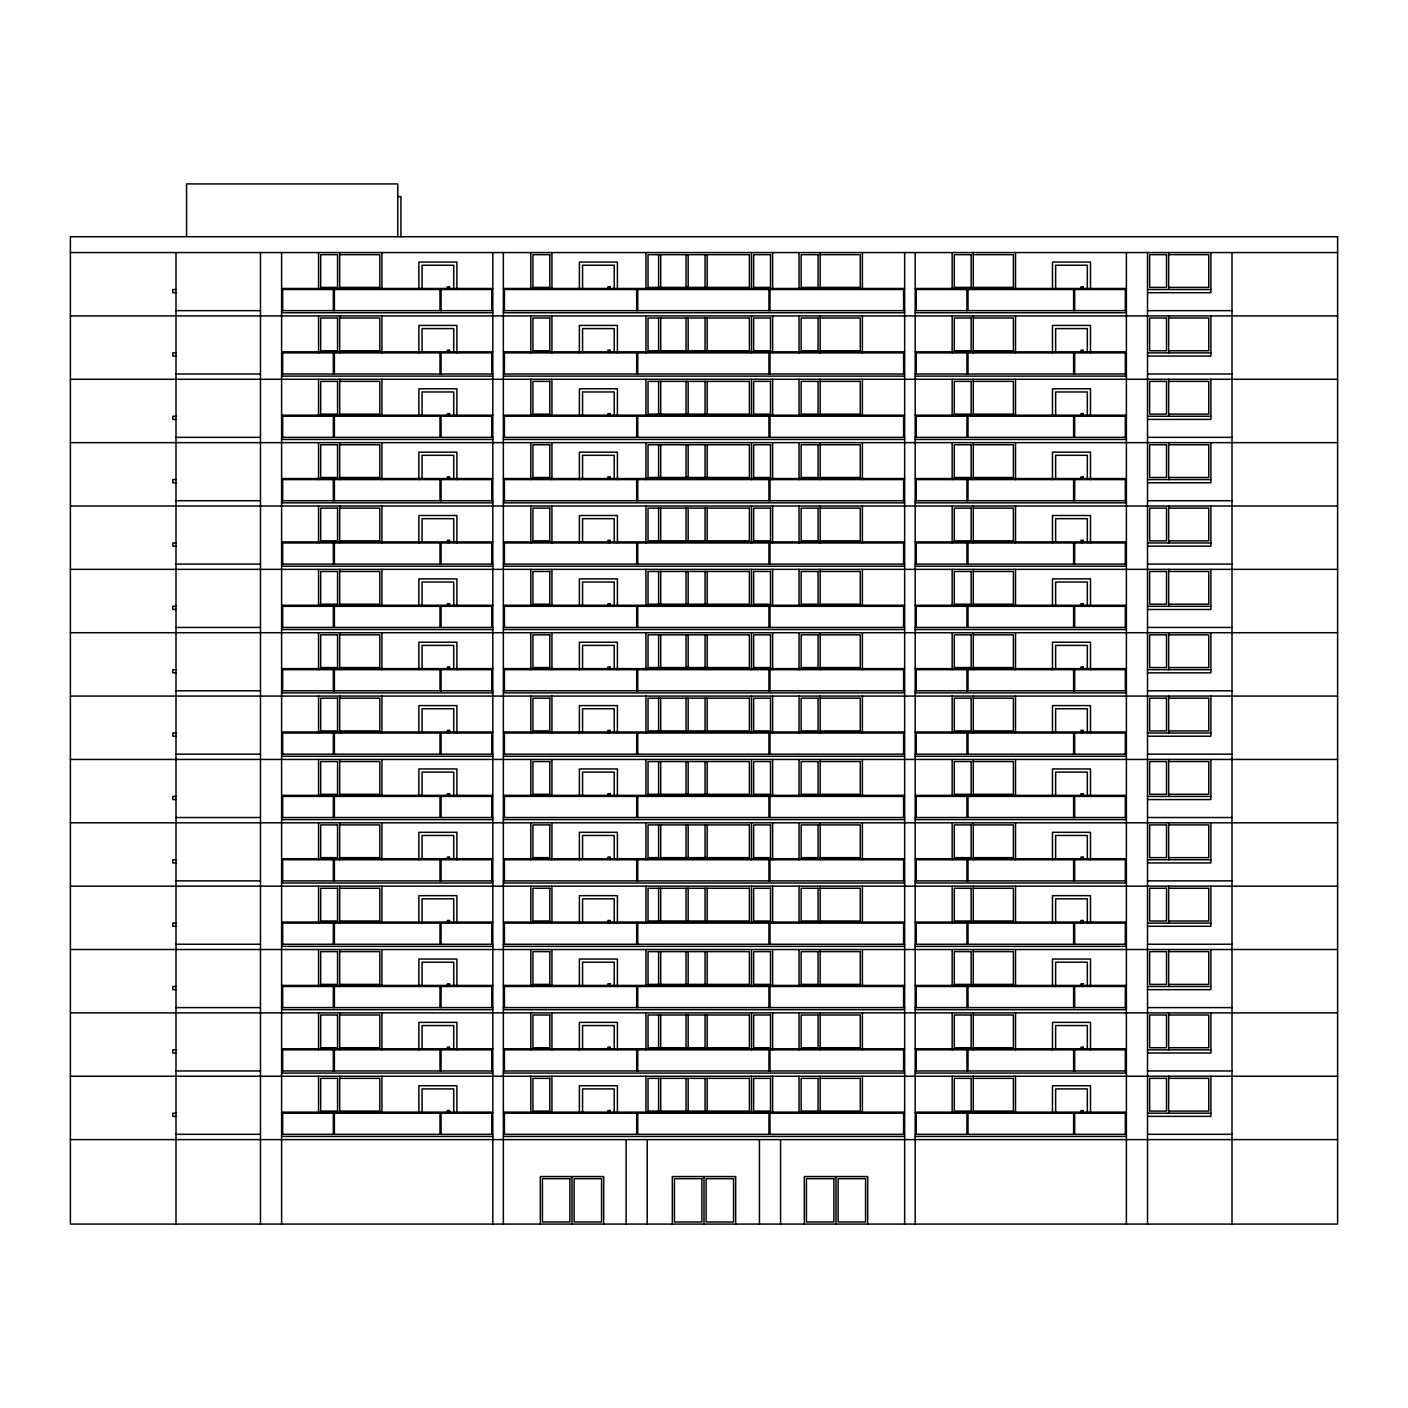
<?xml version="1.0" encoding="UTF-8"?>
<svg xmlns="http://www.w3.org/2000/svg" width="1408" height="1408" viewBox="0 0 1408 1408"><rect width="100%" height="100%" fill="white"/><g stroke="black" fill="none" stroke-linecap="round" stroke-linejoin="round"><path stroke-width="1.5" d="M397.76 196.592L400.928 196.592L400.928 236.72M70.4 252.56L1337.6 252.56M339.68 254.672L379.808 254.672L379.808 287.408L339.68 287.408M820.16 254.672L860.288 254.672L860.288 287.408L820.16 287.408M973.28 254.672L1013.408 254.672L1013.408 287.408L973.28 287.408M1168.64 254.672L1208.768 254.672L1208.768 287.408L1168.64 287.408M281.6 288.464L492.8 288.464M503.36 288.464L904.64 288.464M915.2 288.464L1126.4 288.464M176 289.52L172.832 289.52L172.832 292.688L176 292.688M1147.52 289.52L1210.88 289.52M1147.52 292.688L1210.88 292.688L1210.88 252.56M176 310.64L260.48 310.64M281.6 310.64L492.8 310.64M503.36 310.64L904.64 310.64M915.2 310.64L1126.4 310.64M1147.52 310.64L1232 310.64M281.6 312.752L492.8 312.752M503.36 312.752L904.64 312.752M915.2 312.752L1126.4 312.752M70.4 315.92L1337.6 315.92M339.68 318.032L379.808 318.032L379.808 350.768L339.68 350.768M820.16 318.032L860.288 318.032L860.288 350.768L820.16 350.768M973.28 318.032L1013.408 318.032L1013.408 350.768L973.28 350.768M1168.64 318.032L1208.768 318.032L1208.768 350.768L1168.64 350.768M281.6 351.824L492.8 351.824M503.36 351.824L904.64 351.824M915.2 351.824L1126.4 351.824M176 352.88L172.832 352.88L172.832 356.048L176 356.048M1147.52 352.88L1210.88 352.88M1147.52 356.048L1210.88 356.048L1210.88 315.92M176 374L260.48 374M281.6 374L492.8 374M503.36 374L904.64 374M915.2 374L1126.4 374M1147.52 374L1232 374M281.6 376.112L492.8 376.112M503.36 376.112L904.64 376.112M915.2 376.112L1126.4 376.112M70.4 379.28L1337.6 379.28M339.68 381.392L379.808 381.392L379.808 414.128L339.68 414.128M820.16 381.392L860.288 381.392L860.288 414.128L820.16 414.128M973.28 381.392L1013.408 381.392L1013.408 414.128L973.28 414.128M1168.64 381.392L1208.768 381.392L1208.768 414.128L1168.64 414.128M281.6 415.184L492.8 415.184M503.36 415.184L904.64 415.184M915.2 415.184L1126.4 415.184M176 416.24L172.832 416.24L172.832 419.408L176 419.408M1147.52 416.24L1210.88 416.24M1147.52 419.408L1210.88 419.408L1210.88 379.28M176 437.36L260.48 437.36M281.6 437.36L492.8 437.36M503.36 437.36L904.64 437.36M915.2 437.36L1126.4 437.36M1147.52 437.36L1232 437.36M281.6 439.472L492.8 439.472M503.36 439.472L904.64 439.472M915.2 439.472L1126.4 439.472M70.4 442.64L1337.6 442.64M339.68 444.752L379.808 444.752L379.808 477.488L339.68 477.488M820.16 444.752L860.288 444.752L860.288 477.488L820.16 477.488M973.28 444.752L1013.408 444.752L1013.408 477.488L973.28 477.488M1168.64 444.752L1208.768 444.752L1208.768 477.488L1168.64 477.488M281.6 478.544L492.8 478.544M503.36 478.544L904.64 478.544M915.2 478.544L1126.4 478.544M176 479.6L172.832 479.6L172.832 482.768L176 482.768M1147.52 479.6L1210.88 479.6M1147.52 482.768L1210.88 482.768L1210.88 442.64M176 500.72L260.48 500.72M281.6 500.72L492.8 500.72M503.36 500.72L904.64 500.72M915.2 500.72L1126.4 500.72M1147.52 500.72L1232 500.72M281.6 502.832L492.8 502.832M503.36 502.832L904.64 502.832M915.2 502.832L1126.4 502.832M70.4 506L1337.6 506M339.68 508.112L379.808 508.112L379.808 540.848L339.68 540.848M820.16 508.112L860.288 508.112L860.288 540.848L820.16 540.848M973.28 508.112L1013.408 508.112L1013.408 540.848L973.28 540.848M1168.64 508.112L1208.768 508.112L1208.768 540.848L1168.64 540.848M281.6 541.904L492.8 541.904M503.36 541.904L904.64 541.904M915.2 541.904L1126.4 541.904M176 542.96L172.832 542.96L172.832 546.128L176 546.128M1147.52 542.96L1210.88 542.96M1147.52 546.128L1210.88 546.128L1210.88 506M176 564.08L260.48 564.08M281.6 564.08L492.8 564.08M503.36 564.08L904.64 564.08M915.2 564.08L1126.4 564.08M1147.52 564.08L1232 564.08M281.6 566.192L492.8 566.192M503.36 566.192L904.64 566.192M915.2 566.192L1126.4 566.192M70.4 569.36L1337.6 569.36M339.68 571.472L379.808 571.472L379.808 604.208L339.68 604.208M820.16 571.472L860.288 571.472L860.288 604.208L820.16 604.208M973.28 571.472L1013.408 571.472L1013.408 604.208L973.28 604.208M1168.64 571.472L1208.768 571.472L1208.768 604.208L1168.64 604.208M281.6 605.264L492.8 605.264M503.36 605.264L904.64 605.264M915.2 605.264L1126.4 605.264M176 606.32L172.832 606.32L172.832 609.488L176 609.488M1147.52 606.32L1210.88 606.32M1147.52 609.488L1210.88 609.488L1210.88 569.36M176 627.44L260.48 627.44M281.6 627.44L492.8 627.44M503.36 627.44L904.64 627.44M915.2 627.44L1126.4 627.44M1147.52 627.44L1232 627.44M281.6 629.552L492.8 629.552M503.36 629.552L904.64 629.552M915.2 629.552L1126.4 629.552M70.4 632.72L1337.6 632.72M339.68 634.832L379.808 634.832L379.808 667.568L339.68 667.568M820.16 634.832L860.288 634.832L860.288 667.568L820.16 667.568M973.28 634.832L1013.408 634.832L1013.408 667.568L973.28 667.568M1168.64 634.832L1208.768 634.832L1208.768 667.568L1168.64 667.568M281.6 668.624L492.8 668.624M503.36 668.624L904.64 668.624M915.2 668.624L1126.4 668.624M176 669.68L172.832 669.68L172.832 672.848L176 672.848M1147.52 669.68L1210.88 669.68M1147.52 672.848L1210.88 672.848L1210.88 632.72M176 690.8L260.48 690.8M281.6 690.8L492.8 690.8M503.36 690.8L904.64 690.8M915.2 690.8L1126.4 690.8M1147.52 690.8L1232 690.8M281.6 692.912L492.8 692.912M503.36 692.912L904.64 692.912M915.2 692.912L1126.4 692.912M70.4 696.08L1337.6 696.08M339.68 698.192L379.808 698.192L379.808 730.928L339.68 730.928M820.16 698.192L860.288 698.192L860.288 730.928L820.16 730.928M973.28 698.192L1013.408 698.192L1013.408 730.928L973.28 730.928M1168.64 698.192L1208.768 698.192L1208.768 730.928L1168.64 730.928M281.6 731.984L492.8 731.984M503.36 731.984L904.64 731.984M915.2 731.984L1126.4 731.984M176 733.04L172.832 733.04L172.832 736.208L176 736.208M1147.52 733.04L1210.88 733.04M1147.52 736.208L1210.88 736.208L1210.88 696.08M176 754.16L260.48 754.16M281.6 754.16L492.8 754.16M503.36 754.16L904.64 754.16M915.2 754.16L1126.4 754.16M1147.52 754.16L1232 754.16M281.6 756.272L492.8 756.272M503.36 756.272L904.64 756.272M915.2 756.272L1126.4 756.272M70.4 759.44L1337.6 759.44M339.68 761.552L379.808 761.552L379.808 794.288L339.68 794.288M820.16 761.552L860.288 761.552L860.288 794.288L820.16 794.288M973.28 761.552L1013.408 761.552L1013.408 794.288L973.28 794.288M1168.64 761.552L1208.768 761.552L1208.768 794.288L1168.64 794.288M281.6 795.344L492.8 795.344M503.36 795.344L904.64 795.344M915.2 795.344L1126.4 795.344M176 796.4L172.832 796.4L172.832 799.568L176 799.568M1147.52 796.4L1210.88 796.4M1147.52 799.568L1210.88 799.568L1210.88 759.44M176 817.52L260.48 817.52M281.6 817.52L492.8 817.52M503.36 817.52L904.64 817.52M915.2 817.52L1126.4 817.52M1147.52 817.52L1232 817.52M281.6 819.632L492.8 819.632M503.36 819.632L904.64 819.632M915.2 819.632L1126.4 819.632M70.4 822.8L1337.6 822.8M339.68 824.912L379.808 824.912L379.808 857.648L339.68 857.648M820.16 824.912L860.288 824.912L860.288 857.648L820.16 857.648M973.28 824.912L1013.408 824.912L1013.408 857.648L973.28 857.648M1168.64 824.912L1208.768 824.912L1208.768 857.648L1168.64 857.648M281.6 858.704L492.8 858.704M503.36 858.704L904.64 858.704M915.2 858.704L1126.4 858.704M176 859.76L172.832 859.76L172.832 862.928L176 862.928M1147.52 859.76L1210.88 859.76M1147.52 862.928L1210.88 862.928L1210.88 822.8M176 880.88L260.48 880.88M281.6 880.88L492.8 880.88M503.36 880.88L904.64 880.88M915.2 880.88L1126.4 880.88M1147.52 880.88L1232 880.88M281.6 882.992L492.8 882.992M503.36 882.992L904.64 882.992M915.2 882.992L1126.4 882.992M70.4 886.16L1337.6 886.16M339.68 888.272L379.808 888.272L379.808 921.008L339.68 921.008M820.16 888.272L860.288 888.272L860.288 921.008L820.16 921.008M973.28 888.272L1013.408 888.272L1013.408 921.008L973.28 921.008M1168.64 888.272L1208.768 888.272L1208.768 921.008L1168.64 921.008M281.6 922.064L492.8 922.064M503.36 922.064L904.64 922.064M915.2 922.064L1126.4 922.064M176 923.12L172.832 923.12L172.832 926.288L176 926.288M1147.52 923.12L1210.88 923.12M1147.52 926.288L1210.88 926.288L1210.88 886.16M176 944.24L260.48 944.24M281.6 944.24L492.8 944.24M503.36 944.24L904.64 944.24M915.2 944.24L1126.4 944.24M1147.52 944.24L1232 944.24M281.6 946.352L492.8 946.352M503.36 946.352L904.64 946.352M915.2 946.352L1126.4 946.352M70.4 949.52L1337.6 949.52M339.68 951.632L379.808 951.632L379.808 984.368L339.68 984.368M820.16 951.632L860.288 951.632L860.288 984.368L820.16 984.368M973.28 951.632L1013.408 951.632L1013.408 984.368L973.28 984.368M1168.64 951.632L1208.768 951.632L1208.768 984.368L1168.64 984.368M281.6 985.424L492.8 985.424M503.36 985.424L904.64 985.424M915.2 985.424L1126.4 985.424M176 986.48L172.832 986.48L172.832 989.648L176 989.648M1147.52 986.48L1210.88 986.48M1147.52 989.648L1210.88 989.648L1210.88 949.52M176 1007.6L260.48 1007.6M281.6 1007.6L492.8 1007.6M503.36 1007.6L904.64 1007.6M915.2 1007.6L1126.4 1007.6M1147.52 1007.6L1232 1007.6M281.6 1009.712L492.8 1009.712M503.36 1009.712L904.64 1009.712M915.2 1009.712L1126.4 1009.712M70.4 1012.88L1337.6 1012.88M339.68 1014.992L379.808 1014.992L379.808 1047.728L339.68 1047.728M820.16 1014.992L860.288 1014.992L860.288 1047.728L820.16 1047.728M973.28 1014.992L1013.408 1014.992L1013.408 1047.728L973.28 1047.728M1168.64 1014.992L1208.768 1014.992L1208.768 1047.728L1168.64 1047.728M281.6 1048.784L492.8 1048.784M503.36 1048.784L904.64 1048.784M915.2 1048.784L1126.4 1048.784M176 1049.84L172.832 1049.84L172.832 1053.008L176 1053.008M1147.52 1049.84L1210.88 1049.84M1147.52 1053.008L1210.88 1053.008L1210.88 1012.88M176 1070.96L260.48 1070.96M281.6 1070.96L492.8 1070.96M503.36 1070.96L904.64 1070.96M915.2 1070.96L1126.4 1070.96M1147.52 1070.96L1232 1070.96M281.6 1073.072L492.8 1073.072M503.36 1073.072L904.64 1073.072M915.2 1073.072L1126.4 1073.072M70.4 1076.24L1337.6 1076.24M339.68 1078.352L379.808 1078.352L379.808 1111.088L339.68 1111.088M820.16 1078.352L860.288 1078.352L860.288 1111.088L820.16 1111.088M973.28 1078.352L1013.408 1078.352L1013.408 1111.088L973.28 1111.088M1168.64 1078.352L1208.768 1078.352L1208.768 1111.088L1168.64 1111.088M281.6 1112.144L492.8 1112.144M503.36 1112.144L904.64 1112.144M915.2 1112.144L1126.4 1112.144M176 1113.2L172.832 1113.2L172.832 1116.368L176 1116.368M1147.52 1113.2L1210.88 1113.2M1147.52 1116.368L1210.88 1116.368L1210.88 1076.24M176 1134.32L260.48 1134.32M281.6 1134.32L492.8 1134.32M503.36 1134.32L904.64 1134.32M915.2 1134.32L1126.4 1134.32M1147.52 1134.32L1232 1134.32M281.6 1136.432L492.8 1136.432M503.36 1136.432L904.64 1136.432M915.2 1136.432L1126.4 1136.432M70.4 1139.6L1337.6 1139.6M1232 252.56L1232 1224.08M1168.64 252.56L1168.64 289.52M1168.64 315.92L1168.64 352.88M1168.64 379.28L1168.64 416.24M1168.64 442.64L1168.64 479.6M1168.64 506L1168.64 542.96M1168.64 569.36L1168.64 606.32M1168.64 632.72L1168.64 669.68M1168.64 696.08L1168.64 733.04M1168.64 759.44L1168.64 796.4M1168.64 822.8L1168.64 859.76M1168.64 886.16L1168.64 923.12M1168.64 949.52L1168.64 986.48M1168.64 1012.88L1168.64 1049.84M1168.64 1076.24L1168.64 1113.2M1147.52 252.56L1147.52 1224.08M1126.4 252.56L1126.4 1224.08M1125.344 310.64L1125.344 289.52L916.256 289.52L916.256 310.64M1125.344 374L1125.344 352.88L916.256 352.88L916.256 374M1125.344 437.36L1125.344 416.24L916.256 416.24L916.256 437.36M1125.344 500.72L1125.344 479.6L916.256 479.6L916.256 500.72M1125.344 564.08L1125.344 542.96L916.256 542.96L916.256 564.08M1125.344 627.44L1125.344 606.32L916.256 606.32L916.256 627.44M1125.344 690.8L1125.344 669.68L916.256 669.68L916.256 690.8M1125.344 754.16L1125.344 733.04L916.256 733.04L916.256 754.16M1125.344 817.52L1125.344 796.4L916.256 796.4L916.256 817.52M1125.344 880.88L1125.344 859.76L916.256 859.76L916.256 880.88M1125.344 944.24L1125.344 923.12L916.256 923.12L916.256 944.24M1125.344 1007.6L1125.344 986.48L916.256 986.48L916.256 1007.6M1125.344 1070.96L1125.344 1049.84L916.256 1049.84L916.256 1070.96M1125.344 1134.32L1125.344 1113.2L916.256 1113.2L916.256 1134.32M1090.496 289.52L1090.496 262.064L1052.48 262.064L1052.48 289.52M1090.496 352.88L1090.496 325.424L1052.48 325.424L1052.48 352.88M1090.496 416.24L1090.496 388.784L1052.48 388.784L1052.48 416.24M1090.496 479.6L1090.496 452.144L1052.48 452.144L1052.48 479.6M1090.496 542.96L1090.496 515.504L1052.48 515.504L1052.48 542.96M1090.496 606.32L1090.496 578.864L1052.48 578.864L1052.48 606.32M1090.496 669.68L1090.496 642.224L1052.48 642.224L1052.48 669.68M1090.496 733.04L1090.496 705.584L1052.48 705.584L1052.48 733.04M1090.496 796.4L1090.496 768.944L1052.48 768.944L1052.48 796.4M1090.496 859.76L1090.496 832.304L1052.48 832.304L1052.48 859.76M1090.496 923.12L1090.496 895.664L1052.48 895.664L1052.48 923.12M1090.496 986.48L1090.496 959.024L1052.48 959.024L1052.48 986.48M1090.496 1049.84L1090.496 1022.384L1052.48 1022.384L1052.48 1049.84M1090.496 1113.2L1090.496 1085.744L1052.48 1085.744L1052.48 1113.2M1087.328 288.992L1087.328 265.232L1055.648 265.232L1055.648 288.992M1087.328 352.352L1087.328 328.592L1055.648 328.592L1055.648 352.352M1087.328 415.712L1087.328 391.952L1055.648 391.952L1055.648 415.712M1087.328 479.072L1087.328 455.312L1055.648 455.312L1055.648 479.072M1087.328 542.432L1087.328 518.672L1055.648 518.672L1055.648 542.432M1087.328 605.792L1087.328 582.032L1055.648 582.032L1055.648 605.792M1087.328 669.152L1087.328 645.392L1055.648 645.392L1055.648 669.152M1087.328 732.512L1087.328 708.752L1055.648 708.752L1055.648 732.512M1087.328 795.872L1087.328 772.112L1055.648 772.112L1055.648 795.872M1087.328 859.232L1087.328 835.472L1055.648 835.472L1055.648 859.232M1087.328 922.592L1087.328 898.832L1055.648 898.832L1055.648 922.592M1087.328 985.952L1087.328 962.192L1055.648 962.192L1055.648 985.952M1087.328 1049.312L1087.328 1025.552L1055.648 1025.552L1055.648 1049.312M1087.328 1112.672L1087.328 1088.912L1055.648 1088.912L1055.648 1112.672M1074.656 289.52L1074.656 310.64M1074.656 352.88L1074.656 374M1074.656 416.24L1074.656 437.36M1074.656 479.6L1074.656 500.72M1074.656 542.96L1074.656 564.08M1074.656 606.32L1074.656 627.44M1074.656 669.68L1074.656 690.8M1074.656 733.04L1074.656 754.16M1074.656 796.4L1074.656 817.52M1074.656 859.76L1074.656 880.88M1074.656 923.12L1074.656 944.24M1074.656 986.48L1074.656 1007.6M1074.656 1049.84L1074.656 1070.96M1074.656 1113.2L1074.656 1134.32M1073.6 289.52L1073.6 310.64M1073.6 352.88L1073.6 374M1073.6 416.24L1073.6 437.36M1073.6 479.6L1073.6 500.72M1073.6 542.96L1073.6 564.08M1073.6 606.32L1073.6 627.44M1073.6 669.68L1073.6 690.8M1073.6 733.04L1073.6 754.16M1073.6 796.4L1073.6 817.52M1073.6 859.76L1073.6 880.88M1073.6 923.12L1073.6 944.24M1073.6 986.48L1073.6 1007.6M1073.6 1049.84L1073.6 1070.96M1073.6 1113.2L1073.6 1134.32M1015.52 252.56L1015.52 289.52M1015.52 315.92L1015.52 352.88M1015.52 379.28L1015.52 416.24M1015.52 442.64L1015.52 479.6M1015.52 506L1015.52 542.96M1015.52 569.36L1015.52 606.32M1015.52 632.72L1015.52 669.68M1015.52 696.08L1015.52 733.04M1015.52 759.44L1015.52 796.4M1015.52 822.8L1015.52 859.76M1015.52 886.16L1015.52 923.12M1015.52 949.52L1015.52 986.48M1015.52 1012.88L1015.52 1049.84M1015.52 1076.24L1015.52 1113.2M973.28 252.56L973.28 289.52M973.28 315.92L973.28 352.88M973.28 379.28L973.28 416.24M973.28 442.64L973.28 479.6M973.28 506L973.28 542.96M973.28 569.36L973.28 606.32M973.28 632.72L973.28 669.68M973.28 696.08L973.28 733.04M973.28 759.44L973.28 796.4M973.28 822.8L973.28 859.76M973.28 886.16L973.28 923.12M973.28 949.52L973.28 986.48M973.28 1012.88L973.28 1049.84M973.28 1076.24L973.28 1113.2M968 289.52L968 310.64M968 352.88L968 374M968 416.24L968 437.36M968 479.6L968 500.72M968 542.96L968 564.08M968 606.32L968 627.44M968 669.68L968 690.8M968 733.04L968 754.16M968 796.4L968 817.52M968 859.76L968 880.88M968 923.12L968 944.24M968 986.48L968 1007.6M968 1049.84L968 1070.96M968 1113.2L968 1134.32M966.944 289.52L966.944 310.64M966.944 352.88L966.944 374M966.944 416.24L966.944 437.36M966.944 479.6L966.944 500.72M966.944 542.96L966.944 564.08M966.944 606.32L966.944 627.44M966.944 669.68L966.944 690.8M966.944 733.04L966.944 754.16M966.944 796.4L966.944 817.52M966.944 859.76L966.944 880.88M966.944 923.12L966.944 944.24M966.944 986.48L966.944 1007.6M966.944 1049.84L966.944 1070.96M966.944 1113.2L966.944 1134.32M952.16 252.56L952.16 289.52M952.16 315.92L952.16 352.88M952.16 379.28L952.16 416.24M952.16 442.64L952.16 479.6M952.16 506L952.16 542.96M952.16 569.36L952.16 606.32M952.16 632.72L952.16 669.68M952.16 696.08L952.16 733.04M952.16 759.44L952.16 796.4M952.16 822.8L952.16 859.76M952.16 886.16L952.16 923.12M952.16 949.52L952.16 986.48M952.16 1012.88L952.16 1049.84M952.16 1076.24L952.16 1113.2M915.2 252.56L915.2 1224.08M904.64 252.56L904.64 1224.08M903.584 310.64L903.584 289.52L504.416 289.52L504.416 310.64M903.584 374L903.584 352.88L504.416 352.88L504.416 374M903.584 437.36L903.584 416.24L504.416 416.24L504.416 437.36M903.584 500.72L903.584 479.6L504.416 479.6L504.416 500.72M903.584 564.08L903.584 542.96L504.416 542.96L504.416 564.08M903.584 627.44L903.584 606.32L504.416 606.32L504.416 627.44M903.584 690.8L903.584 669.68L504.416 669.68L504.416 690.8M903.584 754.16L903.584 733.04L504.416 733.04L504.416 754.16M903.584 817.52L903.584 796.4L504.416 796.4L504.416 817.52M903.584 880.88L903.584 859.76L504.416 859.76L504.416 880.88M903.584 944.24L903.584 923.12L504.416 923.12L504.416 944.24M903.584 1007.6L903.584 986.48L504.416 986.48L504.416 1007.6M903.584 1070.96L903.584 1049.84L504.416 1049.84L504.416 1070.96M903.584 1134.32L903.584 1113.2L504.416 1113.2L504.416 1134.32M867.68 1224.08L867.68 1176.56L804.32 1176.56L804.32 1224.08M862.4 252.56L862.4 289.52M862.4 315.92L862.4 352.88M862.4 379.28L862.4 416.24M862.4 442.64L862.4 479.6M862.4 506L862.4 542.96M862.4 569.36L862.4 606.32M862.4 632.72L862.4 669.68M862.4 696.08L862.4 733.04M862.4 759.44L862.4 796.4M862.4 822.8L862.4 859.76M862.4 886.16L862.4 923.12M862.4 949.52L862.4 986.48M862.4 1012.88L862.4 1049.84M862.4 1076.24L862.4 1113.2M836 1176.56L836 1224.08M820.16 252.56L820.16 289.52M820.16 315.92L820.16 352.88M820.16 379.28L820.16 416.24M820.16 442.64L820.16 479.6M820.16 506L820.16 542.96M820.16 569.36L820.16 606.32M820.16 632.72L820.16 669.68M820.16 696.08L820.16 733.04M820.16 759.44L820.16 796.4M820.16 822.8L820.16 859.76M820.16 886.16L820.16 923.12M820.16 949.52L820.16 986.48M820.16 1012.88L820.16 1049.84M820.16 1076.24L820.16 1113.2M799.04 252.56L799.04 289.52M799.04 315.92L799.04 352.88M799.04 379.28L799.04 416.24M799.04 442.64L799.04 479.6M799.04 506L799.04 542.96M799.04 569.36L799.04 606.32M799.04 632.72L799.04 669.68M799.04 696.08L799.04 733.04M799.04 759.44L799.04 796.4M799.04 822.8L799.04 859.76M799.04 886.16L799.04 923.12M799.04 949.52L799.04 986.48M799.04 1012.88L799.04 1049.84M799.04 1076.24L799.04 1113.2M780.56 1139.6L780.56 1224.08M772.64 252.56L772.64 289.52M772.64 315.92L772.64 352.88M772.64 379.28L772.64 416.24M772.64 442.64L772.64 479.6M772.64 506L772.64 542.96M772.64 569.36L772.64 606.32M772.64 632.72L772.64 669.68M772.64 696.08L772.64 733.04M772.64 759.44L772.64 796.4M772.64 822.8L772.64 859.76M772.64 886.16L772.64 923.12M772.64 949.52L772.64 986.48M772.64 1012.88L772.64 1049.84M772.64 1076.24L772.64 1113.2M770 289.52L770 310.64M770 352.88L770 374M770 416.24L770 437.36M770 479.6L770 500.72M770 542.96L770 564.08M770 606.32L770 627.44M770 669.68L770 690.8M770 733.04L770 754.16M770 796.4L770 817.52M770 859.76L770 880.88M770 923.12L770 944.24M770 986.48L770 1007.6M770 1049.84L770 1070.96M770 1113.2L770 1134.32M768.944 289.52L768.944 310.64M768.944 352.88L768.944 374M768.944 416.24L768.944 437.36M768.944 479.6L768.944 500.72M768.944 542.96L768.944 564.08M768.944 606.32L768.944 627.44M768.944 669.68L768.944 690.8M768.944 733.04L768.944 754.16M768.944 796.4L768.944 817.52M768.944 859.76L768.944 880.88M768.944 923.12L768.944 944.24M768.944 986.48L768.944 1007.6M768.944 1049.84L768.944 1070.96M768.944 1113.2L768.944 1134.32M759.44 1139.6L759.44 1224.08M751.52 252.56L751.52 289.52M751.52 315.92L751.52 352.88M751.52 379.28L751.52 416.24M751.52 442.64L751.52 479.6M751.52 506L751.52 542.96M751.52 569.36L751.52 606.32M751.52 632.72L751.52 669.68M751.52 696.08L751.52 733.04M751.52 759.44L751.52 796.4M751.52 822.8L751.52 859.76M751.52 886.16L751.52 923.12M751.52 949.52L751.52 986.48M751.52 1012.88L751.52 1049.84M751.52 1076.24L751.52 1113.2M735.68 1224.08L735.68 1176.56L672.32 1176.56L672.32 1224.08M707.168 254.672L707.168 287.408M707.168 318.032L707.168 350.768M707.168 381.392L707.168 414.128M707.168 444.752L707.168 477.488M707.168 508.112L707.168 540.848M707.168 571.472L707.168 604.208M707.168 634.832L707.168 667.568M707.168 698.192L707.168 730.928M707.168 761.552L707.168 794.288M707.168 824.912L707.168 857.648M707.168 888.272L707.168 921.008M707.168 951.632L707.168 984.368M707.168 1014.992L707.168 1047.728M707.168 1078.352L707.168 1111.088M705.056 254.672L705.056 287.408M705.056 318.032L705.056 350.768M705.056 381.392L705.056 414.128M705.056 444.752L705.056 477.488M705.056 508.112L705.056 540.848M705.056 571.472L705.056 604.208M705.056 634.832L705.056 667.568M705.056 698.192L705.056 730.928M705.056 761.552L705.056 794.288M705.056 824.912L705.056 857.648M705.056 888.272L705.056 921.008M705.056 951.632L705.056 984.368M705.056 1014.992L705.056 1047.728M705.056 1078.352L705.056 1111.088M704 1176.56L704 1224.08M688.16 254.672L688.16 287.408M688.16 318.032L688.16 350.768M688.16 381.392L688.16 414.128M688.16 444.752L688.16 477.488M688.16 508.112L688.16 540.848M688.16 571.472L688.16 604.208M688.16 634.832L688.16 667.568M688.16 698.192L688.16 730.928M688.16 761.552L688.16 794.288M688.16 824.912L688.16 857.648M688.16 888.272L688.16 921.008M688.16 951.632L688.16 984.368M688.16 1014.992L688.16 1047.728M688.16 1078.352L688.16 1111.088M686.048 254.672L686.048 287.408M686.048 318.032L686.048 350.768M686.048 381.392L686.048 414.128M686.048 444.752L686.048 477.488M686.048 508.112L686.048 540.848M686.048 571.472L686.048 604.208M686.048 634.832L686.048 667.568M686.048 698.192L686.048 730.928M686.048 761.552L686.048 794.288M686.048 824.912L686.048 857.648M686.048 888.272L686.048 921.008M686.048 951.632L686.048 984.368M686.048 1014.992L686.048 1047.728M686.048 1078.352L686.048 1111.088M660.704 254.672L660.704 287.408M660.704 318.032L660.704 350.768M660.704 381.392L660.704 414.128M660.704 444.752L660.704 477.488M660.704 508.112L660.704 540.848M660.704 571.472L660.704 604.208M660.704 634.832L660.704 667.568M660.704 698.192L660.704 730.928M660.704 761.552L660.704 794.288M660.704 824.912L660.704 857.648M660.704 888.272L660.704 921.008M660.704 951.632L660.704 984.368M660.704 1014.992L660.704 1047.728M660.704 1078.352L660.704 1111.088M658.592 254.672L658.592 287.408M658.592 318.032L658.592 350.768M658.592 381.392L658.592 414.128M658.592 444.752L658.592 477.488M658.592 508.112L658.592 540.848M658.592 571.472L658.592 604.208M658.592 634.832L658.592 667.568M658.592 698.192L658.592 730.928M658.592 761.552L658.592 794.288M658.592 824.912L658.592 857.648M658.592 888.272L658.592 921.008M658.592 951.632L658.592 984.368M658.592 1014.992L658.592 1047.728M658.592 1078.352L658.592 1111.088M647.24 1139.6L647.24 1224.08M645.92 252.56L645.92 289.52M645.92 315.92L645.92 352.88M645.92 379.28L645.92 416.24M645.92 442.64L645.92 479.6M645.92 506L645.92 542.96M645.92 569.36L645.92 606.32M645.92 632.72L645.92 669.68M645.92 696.08L645.92 733.04M645.92 759.44L645.92 796.4M645.92 822.8L645.92 859.76M645.92 886.16L645.92 923.12M645.92 949.52L645.92 986.48M645.92 1012.88L645.92 1049.84M645.92 1076.24L645.92 1113.2M637.736 289.52L637.736 310.64M637.736 352.88L637.736 374M637.736 416.24L637.736 437.36M637.736 479.6L637.736 500.72M637.736 542.96L637.736 564.08M637.736 606.32L637.736 627.44M637.736 669.68L637.736 690.8M637.736 733.04L637.736 754.16M637.736 796.4L637.736 817.52M637.736 859.76L637.736 880.88M637.736 923.12L637.736 944.24M637.736 986.48L637.736 1007.6M637.736 1049.84L637.736 1070.96M637.736 1113.2L637.736 1134.32M636.68 289.52L636.68 310.64M636.68 352.88L636.68 374M636.68 416.24L636.68 437.36M636.68 479.6L636.68 500.72M636.68 542.96L636.68 564.08M636.68 606.32L636.68 627.44M636.68 669.68L636.68 690.8M636.68 733.04L636.68 754.16M636.68 796.4L636.68 817.52M636.68 859.76L636.68 880.88M636.68 923.12L636.68 944.24M636.68 986.48L636.68 1007.6M636.68 1049.84L636.68 1070.96M636.68 1113.2L636.68 1134.32M626.12 1139.6L626.12 1224.08M617.408 289.52L617.408 262.064L579.392 262.064L579.392 289.52M617.408 352.88L617.408 325.424L579.392 325.424L579.392 352.88M617.408 416.24L617.408 388.784L579.392 388.784L579.392 416.24M617.408 479.6L617.408 452.144L579.392 452.144L579.392 479.6M617.408 542.96L617.408 515.504L579.392 515.504L579.392 542.96M617.408 606.32L617.408 578.864L579.392 578.864L579.392 606.32M617.408 669.68L617.408 642.224L579.392 642.224L579.392 669.68M617.408 733.04L617.408 705.584L579.392 705.584L579.392 733.04M617.408 796.4L617.408 768.944L579.392 768.944L579.392 796.4M617.408 859.76L617.408 832.304L579.392 832.304L579.392 859.76M617.408 923.12L617.408 895.664L579.392 895.664L579.392 923.12M617.408 986.48L617.408 959.024L579.392 959.024L579.392 986.48M617.408 1049.84L617.408 1022.384L579.392 1022.384L579.392 1049.84M617.408 1113.2L617.408 1085.744L579.392 1085.744L579.392 1113.2M614.24 288.992L614.24 265.232L582.56 265.232L582.56 288.992M614.24 352.352L614.24 328.592L582.56 328.592L582.56 352.352M614.24 415.712L614.24 391.952L582.56 391.952L582.56 415.712M614.24 479.072L614.24 455.312L582.56 455.312L582.56 479.072M614.24 542.432L614.24 518.672L582.56 518.672L582.56 542.432M614.24 605.792L614.24 582.032L582.56 582.032L582.56 605.792M614.24 669.152L614.24 645.392L582.56 645.392L582.56 669.152M614.24 732.512L614.24 708.752L582.56 708.752L582.56 732.512M614.24 795.872L614.24 772.112L582.56 772.112L582.56 795.872M614.24 859.232L614.24 835.472L582.56 835.472L582.56 859.232M614.24 922.592L614.24 898.832L582.56 898.832L582.56 922.592M614.24 985.952L614.24 962.192L582.56 962.192L582.56 985.952M614.24 1049.312L614.24 1025.552L582.56 1025.552L582.56 1049.312M614.24 1112.672L614.24 1088.912L582.56 1088.912L582.56 1112.672M603.68 1224.08L603.68 1176.56L540.32 1176.56L540.32 1224.08M572 1176.56L572 1224.08M551.936 252.56L551.936 289.52M551.936 315.92L551.936 352.88M551.936 379.28L551.936 416.24M551.936 442.64L551.936 479.6M551.936 506L551.936 542.96M551.936 569.36L551.936 606.32M551.936 632.72L551.936 669.68M551.936 696.08L551.936 733.04M551.936 759.44L551.936 796.4M551.936 822.8L551.936 859.76M551.936 886.16L551.936 923.12M551.936 949.52L551.936 986.48M551.936 1012.88L551.936 1049.84M551.936 1076.24L551.936 1113.2M530.816 252.56L530.816 289.52M530.816 315.92L530.816 352.88M530.816 379.28L530.816 416.24M530.816 442.64L530.816 479.6M530.816 506L530.816 542.96M530.816 569.36L530.816 606.32M530.816 632.72L530.816 669.68M530.816 696.08L530.816 733.04M530.816 759.44L530.816 796.4M530.816 822.8L530.816 859.76M530.816 886.16L530.816 923.12M530.816 949.52L530.816 986.48M530.816 1012.88L530.816 1049.84M530.816 1076.24L530.816 1113.2M503.36 252.56L503.36 1224.08M492.8 252.56L492.8 1224.08M491.744 310.64L491.744 289.52L282.656 289.52L282.656 310.64M491.744 374L491.744 352.88L282.656 352.88L282.656 374M491.744 437.36L491.744 416.24L282.656 416.24L282.656 437.36M491.744 500.72L491.744 479.6L282.656 479.6L282.656 500.72M491.744 564.08L491.744 542.96L282.656 542.96L282.656 564.08M491.744 627.44L491.744 606.32L282.656 606.32L282.656 627.44M491.744 690.8L491.744 669.68L282.656 669.68L282.656 690.8M491.744 754.16L491.744 733.04L282.656 733.04L282.656 754.16M491.744 817.52L491.744 796.4L282.656 796.4L282.656 817.52M491.744 880.88L491.744 859.76L282.656 859.76L282.656 880.88M491.744 944.24L491.744 923.12L282.656 923.12L282.656 944.24M491.744 1007.6L491.744 986.48L282.656 986.48L282.656 1007.6M491.744 1070.96L491.744 1049.84L282.656 1049.84L282.656 1070.96M491.744 1134.32L491.744 1113.2L282.656 1113.2L282.656 1134.32M456.896 289.52L456.896 262.064L418.88 262.064L418.88 289.52M456.896 352.88L456.896 325.424L418.88 325.424L418.88 352.88M456.896 416.24L456.896 388.784L418.88 388.784L418.88 416.24M456.896 479.6L456.896 452.144L418.88 452.144L418.88 479.6M456.896 542.96L456.896 515.504L418.88 515.504L418.88 542.96M456.896 606.32L456.896 578.864L418.88 578.864L418.88 606.32M456.896 669.68L456.896 642.224L418.88 642.224L418.88 669.68M456.896 733.04L456.896 705.584L418.88 705.584L418.88 733.04M456.896 796.4L456.896 768.944L418.88 768.944L418.88 796.4M456.896 859.76L456.896 832.304L418.88 832.304L418.88 859.76M456.896 923.12L456.896 895.664L418.88 895.664L418.88 923.12M456.896 986.48L456.896 959.024L418.88 959.024L418.88 986.48M456.896 1049.84L456.896 1022.384L418.88 1022.384L418.88 1049.84M456.896 1113.2L456.896 1085.744L418.88 1085.744L418.88 1113.2M453.728 288.992L453.728 265.232L422.048 265.232L422.048 288.992M453.728 352.352L453.728 328.592L422.048 328.592L422.048 352.352M453.728 415.712L453.728 391.952L422.048 391.952L422.048 415.712M453.728 479.072L453.728 455.312L422.048 455.312L422.048 479.072M453.728 542.432L453.728 518.672L422.048 518.672L422.048 542.432M453.728 605.792L453.728 582.032L422.048 582.032L422.048 605.792M453.728 669.152L453.728 645.392L422.048 645.392L422.048 669.152M453.728 732.512L453.728 708.752L422.048 708.752L422.048 732.512M453.728 795.872L453.728 772.112L422.048 772.112L422.048 795.872M453.728 859.232L453.728 835.472L422.048 835.472L422.048 859.232M453.728 922.592L453.728 898.832L422.048 898.832L422.048 922.592M453.728 985.952L453.728 962.192L422.048 962.192L422.048 985.952M453.728 1049.312L453.728 1025.552L422.048 1025.552L422.048 1049.312M453.728 1112.672L453.728 1088.912L422.048 1088.912L422.048 1112.672M441.056 289.52L441.056 310.64M441.056 352.88L441.056 374M441.056 416.24L441.056 437.36M441.056 479.6L441.056 500.72M441.056 542.96L441.056 564.08M441.056 606.32L441.056 627.44M441.056 669.68L441.056 690.8M441.056 733.04L441.056 754.16M441.056 796.4L441.056 817.52M441.056 859.76L441.056 880.88M441.056 923.12L441.056 944.24M441.056 986.48L441.056 1007.6M441.056 1049.84L441.056 1070.96M441.056 1113.2L441.056 1134.32M440 289.52L440 310.64M440 352.88L440 374M440 416.24L440 437.36M440 479.6L440 500.72M440 542.96L440 564.08M440 606.32L440 627.44M440 669.68L440 690.8M440 733.04L440 754.16M440 796.4L440 817.52M440 859.76L440 880.88M440 923.12L440 944.24M440 986.48L440 1007.6M440 1049.84L440 1070.96M440 1113.2L440 1134.32M397.76 236.72L397.76 183.92L186.56 183.92L186.56 236.35M381.92 252.56L381.92 289.52M381.92 315.92L381.92 352.88M381.92 379.28L381.92 416.24M381.92 442.64L381.92 479.6M381.92 506L381.92 542.96M381.92 569.36L381.92 606.32M381.92 632.72L381.92 669.68M381.92 696.08L381.92 733.04M381.92 759.44L381.92 796.4M381.92 822.8L381.92 859.76M381.92 886.16L381.92 923.12M381.92 949.52L381.92 986.48M381.92 1012.88L381.92 1049.84M381.92 1076.24L381.92 1113.2M339.68 252.56L339.68 289.52M339.68 315.92L339.68 352.88M339.68 379.28L339.68 416.24M339.68 442.64L339.68 479.6M339.68 506L339.68 542.96M339.68 569.36L339.68 606.32M339.68 632.72L339.68 669.68M339.68 696.08L339.68 733.04M339.68 759.44L339.68 796.4M339.68 822.8L339.68 859.76M339.68 886.16L339.68 923.12M339.68 949.52L339.68 986.48M339.68 1012.88L339.68 1049.84M339.68 1076.24L339.68 1113.2M334.4 289.52L334.4 310.64M334.4 352.88L334.4 374M334.4 416.24L334.4 437.36M334.4 479.6L334.4 500.72M334.4 542.96L334.4 564.08M334.4 606.32L334.4 627.44M334.4 669.68L334.4 690.8M334.4 733.04L334.4 754.16M334.4 796.4L334.4 817.52M334.4 859.76L334.4 880.88M334.4 923.12L334.4 944.24M334.4 986.48L334.4 1007.6M334.4 1049.84L334.4 1070.96M334.4 1113.2L334.4 1134.32M333.344 289.52L333.344 310.64M333.344 352.88L333.344 374M333.344 416.24L333.344 437.36M333.344 479.6L333.344 500.72M333.344 542.96L333.344 564.08M333.344 606.32L333.344 627.44M333.344 669.68L333.344 690.8M333.344 733.04L333.344 754.16M333.344 796.4L333.344 817.52M333.344 859.76L333.344 880.88M333.344 923.12L333.344 944.24M333.344 986.48L333.344 1007.6M333.344 1049.84L333.344 1070.96M333.344 1113.2L333.344 1134.32M318.56 252.56L318.56 289.52M318.56 315.92L318.56 352.88M318.56 379.28L318.56 416.24M318.56 442.64L318.56 479.6M318.56 506L318.56 542.96M318.56 569.36L318.56 606.32M318.56 632.72L318.56 669.68M318.56 696.08L318.56 733.04M318.56 759.44L318.56 796.4M318.56 822.8L318.56 859.76M318.56 886.16L318.56 923.12M318.56 949.52L318.56 986.48M318.56 1012.88L318.56 1049.84M318.56 1076.24L318.56 1113.2M281.6 252.56L281.6 1224.08M260.48 252.56L260.48 1224.08M176 252.56L176 1224.08M1337.6 236.72L70.4 236.72L70.4 1224.08L1337.6 1224.08L1337.6 236.72M337.568 254.672L320.672 254.672L320.672 287.408L337.568 287.408L337.568 254.672M549.824 254.672L532.928 254.672L532.928 287.408L549.824 287.408L549.824 254.672M749.408 254.672L648.032 254.672L648.032 287.408L749.408 287.408L749.408 254.672M770.528 254.672L753.632 254.672L753.632 287.408L770.528 287.408L770.528 254.672M818.048 254.672L801.152 254.672L801.152 287.408L818.048 287.408L818.048 254.672M971.168 254.672L954.272 254.672L954.272 287.408L971.168 287.408L971.168 254.672M1166.528 254.672L1149.632 254.672L1149.632 287.408L1166.528 287.408L1166.528 254.672M449.504 286.88L447.392 286.88L447.392 288.992L449.504 288.992L449.504 286.88M610.016 286.88L607.904 286.88L607.904 288.992L610.016 288.992L610.016 286.88M1083.104 286.88L1080.992 286.88L1080.992 288.992L1083.104 288.992L1083.104 286.88M337.568 318.032L320.672 318.032L320.672 350.768L337.568 350.768L337.568 318.032M549.824 318.032L532.928 318.032L532.928 350.768L549.824 350.768L549.824 318.032M749.408 318.032L648.032 318.032L648.032 350.768L749.408 350.768L749.408 318.032M770.528 318.032L753.632 318.032L753.632 350.768L770.528 350.768L770.528 318.032M818.048 318.032L801.152 318.032L801.152 350.768L818.048 350.768L818.048 318.032M971.168 318.032L954.272 318.032L954.272 350.768L971.168 350.768L971.168 318.032M1166.528 318.032L1149.632 318.032L1149.632 350.768L1166.528 350.768L1166.528 318.032M449.504 350.24L447.392 350.24L447.392 352.352L449.504 352.352L449.504 350.24M610.016 350.24L607.904 350.24L607.904 352.352L610.016 352.352L610.016 350.24M1083.104 350.24L1080.992 350.24L1080.992 352.352L1083.104 352.352L1083.104 350.24M337.568 381.392L320.672 381.392L320.672 414.128L337.568 414.128L337.568 381.392M549.824 381.392L532.928 381.392L532.928 414.128L549.824 414.128L549.824 381.392M749.408 381.392L648.032 381.392L648.032 414.128L749.408 414.128L749.408 381.392M770.528 381.392L753.632 381.392L753.632 414.128L770.528 414.128L770.528 381.392M818.048 381.392L801.152 381.392L801.152 414.128L818.048 414.128L818.048 381.392M971.168 381.392L954.272 381.392L954.272 414.128L971.168 414.128L971.168 381.392M1166.528 381.392L1149.632 381.392L1149.632 414.128L1166.528 414.128L1166.528 381.392M449.504 413.6L447.392 413.6L447.392 415.712L449.504 415.712L449.504 413.6M610.016 413.6L607.904 413.6L607.904 415.712L610.016 415.712L610.016 413.6M1083.104 413.6L1080.992 413.6L1080.992 415.712L1083.104 415.712L1083.104 413.6M337.568 444.752L320.672 444.752L320.672 477.488L337.568 477.488L337.568 444.752M549.824 444.752L532.928 444.752L532.928 477.488L549.824 477.488L549.824 444.752M749.408 444.752L648.032 444.752L648.032 477.488L749.408 477.488L749.408 444.752M770.528 444.752L753.632 444.752L753.632 477.488L770.528 477.488L770.528 444.752M818.048 444.752L801.152 444.752L801.152 477.488L818.048 477.488L818.048 444.752M971.168 444.752L954.272 444.752L954.272 477.488L971.168 477.488L971.168 444.752M1166.528 444.752L1149.632 444.752L1149.632 477.488L1166.528 477.488L1166.528 444.752M449.504 476.96L447.392 476.96L447.392 479.072L449.504 479.072L449.504 476.96M610.016 476.96L607.904 476.96L607.904 479.072L610.016 479.072L610.016 476.96M1083.104 476.96L1080.992 476.96L1080.992 479.072L1083.104 479.072L1083.104 476.96M337.568 508.112L320.672 508.112L320.672 540.848L337.568 540.848L337.568 508.112M549.824 508.112L532.928 508.112L532.928 540.848L549.824 540.848L549.824 508.112M749.408 508.112L648.032 508.112L648.032 540.848L749.408 540.848L749.408 508.112M770.528 508.112L753.632 508.112L753.632 540.848L770.528 540.848L770.528 508.112M818.048 508.112L801.152 508.112L801.152 540.848L818.048 540.848L818.048 508.112M971.168 508.112L954.272 508.112L954.272 540.848L971.168 540.848L971.168 508.112M1166.528 508.112L1149.632 508.112L1149.632 540.848L1166.528 540.848L1166.528 508.112M449.504 540.32L447.392 540.32L447.392 542.432L449.504 542.432L449.504 540.32M610.016 540.32L607.904 540.32L607.904 542.432L610.016 542.432L610.016 540.32M1083.104 540.32L1080.992 540.32L1080.992 542.432L1083.104 542.432L1083.104 540.32M337.568 571.472L320.672 571.472L320.672 604.208L337.568 604.208L337.568 571.472M549.824 571.472L532.928 571.472L532.928 604.208L549.824 604.208L549.824 571.472M749.408 571.472L648.032 571.472L648.032 604.208L749.408 604.208L749.408 571.472M770.528 571.472L753.632 571.472L753.632 604.208L770.528 604.208L770.528 571.472M818.048 571.472L801.152 571.472L801.152 604.208L818.048 604.208L818.048 571.472M971.168 571.472L954.272 571.472L954.272 604.208L971.168 604.208L971.168 571.472M1166.528 571.472L1149.632 571.472L1149.632 604.208L1166.528 604.208L1166.528 571.472M449.504 603.68L447.392 603.68L447.392 605.792L449.504 605.792L449.504 603.68M610.016 603.68L607.904 603.68L607.904 605.792L610.016 605.792L610.016 603.68M1083.104 603.68L1080.992 603.68L1080.992 605.792L1083.104 605.792L1083.104 603.68M337.568 634.832L320.672 634.832L320.672 667.568L337.568 667.568L337.568 634.832M549.824 634.832L532.928 634.832L532.928 667.568L549.824 667.568L549.824 634.832M749.408 634.832L648.032 634.832L648.032 667.568L749.408 667.568L749.408 634.832M770.528 634.832L753.632 634.832L753.632 667.568L770.528 667.568L770.528 634.832M818.048 634.832L801.152 634.832L801.152 667.568L818.048 667.568L818.048 634.832M971.168 634.832L954.272 634.832L954.272 667.568L971.168 667.568L971.168 634.832M1166.528 634.832L1149.632 634.832L1149.632 667.568L1166.528 667.568L1166.528 634.832M449.504 667.04L447.392 667.04L447.392 669.152L449.504 669.152L449.504 667.04M610.016 667.04L607.904 667.04L607.904 669.152L610.016 669.152L610.016 667.04M1083.104 667.04L1080.992 667.04L1080.992 669.152L1083.104 669.152L1083.104 667.04M337.568 698.192L320.672 698.192L320.672 730.928L337.568 730.928L337.568 698.192M549.824 698.192L532.928 698.192L532.928 730.928L549.824 730.928L549.824 698.192M749.408 698.192L648.032 698.192L648.032 730.928L749.408 730.928L749.408 698.192M770.528 698.192L753.632 698.192L753.632 730.928L770.528 730.928L770.528 698.192M818.048 698.192L801.152 698.192L801.152 730.928L818.048 730.928L818.048 698.192M971.168 698.192L954.272 698.192L954.272 730.928L971.168 730.928L971.168 698.192M1166.528 698.192L1149.632 698.192L1149.632 730.928L1166.528 730.928L1166.528 698.192M449.504 730.4L447.392 730.4L447.392 732.512L449.504 732.512L449.504 730.4M610.016 730.4L607.904 730.4L607.904 732.512L610.016 732.512L610.016 730.4M1083.104 730.4L1080.992 730.4L1080.992 732.512L1083.104 732.512L1083.104 730.4M337.568 761.552L320.672 761.552L320.672 794.288L337.568 794.288L337.568 761.552M549.824 761.552L532.928 761.552L532.928 794.288L549.824 794.288L549.824 761.552M749.408 761.552L648.032 761.552L648.032 794.288L749.408 794.288L749.408 761.552M770.528 761.552L753.632 761.552L753.632 794.288L770.528 794.288L770.528 761.552M818.048 761.552L801.152 761.552L801.152 794.288L818.048 794.288L818.048 761.552M971.168 761.552L954.272 761.552L954.272 794.288L971.168 794.288L971.168 761.552M1166.528 761.552L1149.632 761.552L1149.632 794.288L1166.528 794.288L1166.528 761.552M449.504 793.76L447.392 793.76L447.392 795.872L449.504 795.872L449.504 793.76M610.016 793.76L607.904 793.76L607.904 795.872L610.016 795.872L610.016 793.76M1083.104 793.76L1080.992 793.76L1080.992 795.872L1083.104 795.872L1083.104 793.76M337.568 824.912L320.672 824.912L320.672 857.648L337.568 857.648L337.568 824.912M549.824 824.912L532.928 824.912L532.928 857.648L549.824 857.648L549.824 824.912M749.408 824.912L648.032 824.912L648.032 857.648L749.408 857.648L749.408 824.912M770.528 824.912L753.632 824.912L753.632 857.648L770.528 857.648L770.528 824.912M818.048 824.912L801.152 824.912L801.152 857.648L818.048 857.648L818.048 824.912M971.168 824.912L954.272 824.912L954.272 857.648L971.168 857.648L971.168 824.912M1166.528 824.912L1149.632 824.912L1149.632 857.648L1166.528 857.648L1166.528 824.912M449.504 857.12L447.392 857.12L447.392 859.232L449.504 859.232L449.504 857.12M610.016 857.12L607.904 857.12L607.904 859.232L610.016 859.232L610.016 857.12M1083.104 857.12L1080.992 857.12L1080.992 859.232L1083.104 859.232L1083.104 857.12M337.568 888.272L320.672 888.272L320.672 921.008L337.568 921.008L337.568 888.272M549.824 888.272L532.928 888.272L532.928 921.008L549.824 921.008L549.824 888.272M749.408 888.272L648.032 888.272L648.032 921.008L749.408 921.008L749.408 888.272M770.528 888.272L753.632 888.272L753.632 921.008L770.528 921.008L770.528 888.272M818.048 888.272L801.152 888.272L801.152 921.008L818.048 921.008L818.048 888.272M971.168 888.272L954.272 888.272L954.272 921.008L971.168 921.008L971.168 888.272M1166.528 888.272L1149.632 888.272L1149.632 921.008L1166.528 921.008L1166.528 888.272M449.504 920.48L447.392 920.48L447.392 922.592L449.504 922.592L449.504 920.48M610.016 920.48L607.904 920.48L607.904 922.592L610.016 922.592L610.016 920.48M1083.104 920.48L1080.992 920.48L1080.992 922.592L1083.104 922.592L1083.104 920.48M337.568 951.632L320.672 951.632L320.672 984.368L337.568 984.368L337.568 951.632M549.824 951.632L532.928 951.632L532.928 984.368L549.824 984.368L549.824 951.632M749.408 951.632L648.032 951.632L648.032 984.368L749.408 984.368L749.408 951.632M770.528 951.632L753.632 951.632L753.632 984.368L770.528 984.368L770.528 951.632M818.048 951.632L801.152 951.632L801.152 984.368L818.048 984.368L818.048 951.632M971.168 951.632L954.272 951.632L954.272 984.368L971.168 984.368L971.168 951.632M1166.528 951.632L1149.632 951.632L1149.632 984.368L1166.528 984.368L1166.528 951.632M449.504 983.84L447.392 983.84L447.392 985.952L449.504 985.952L449.504 983.84M610.016 983.84L607.904 983.84L607.904 985.952L610.016 985.952L610.016 983.84M1083.104 983.84L1080.992 983.84L1080.992 985.952L1083.104 985.952L1083.104 983.84M337.568 1014.992L320.672 1014.992L320.672 1047.728L337.568 1047.728L337.568 1014.992M549.824 1014.992L532.928 1014.992L532.928 1047.728L549.824 1047.728L549.824 1014.992M749.408 1014.992L648.032 1014.992L648.032 1047.728L749.408 1047.728L749.408 1014.992M770.528 1014.992L753.632 1014.992L753.632 1047.728L770.528 1047.728L770.528 1014.992M818.048 1014.992L801.152 1014.992L801.152 1047.728L818.048 1047.728L818.048 1014.992M971.168 1014.992L954.272 1014.992L954.272 1047.728L971.168 1047.728L971.168 1014.992M1166.528 1014.992L1149.632 1014.992L1149.632 1047.728L1166.528 1047.728L1166.528 1014.992M449.504 1047.2L447.392 1047.2L447.392 1049.312L449.504 1049.312L449.504 1047.2M610.016 1047.2L607.904 1047.2L607.904 1049.312L610.016 1049.312L610.016 1047.2M1083.104 1047.2L1080.992 1047.2L1080.992 1049.312L1083.104 1049.312L1083.104 1047.2M337.568 1078.352L320.672 1078.352L320.672 1111.088L337.568 1111.088L337.568 1078.352M549.824 1078.352L532.928 1078.352L532.928 1111.088L549.824 1111.088L549.824 1078.352M749.408 1078.352L648.032 1078.352L648.032 1111.088L749.408 1111.088L749.408 1078.352M770.528 1078.352L753.632 1078.352L753.632 1111.088L770.528 1111.088L770.528 1078.352M818.048 1078.352L801.152 1078.352L801.152 1111.088L818.048 1111.088L818.048 1078.352M971.168 1078.352L954.272 1078.352L954.272 1111.088L971.168 1111.088L971.168 1078.352M1166.528 1078.352L1149.632 1078.352L1149.632 1111.088L1166.528 1111.088L1166.528 1078.352M449.504 1110.56L447.392 1110.56L447.392 1112.672L449.504 1112.672L449.504 1110.56M610.016 1110.56L607.904 1110.56L607.904 1112.672L610.016 1112.672L610.016 1110.56M1083.104 1110.56L1080.992 1110.56L1080.992 1112.672L1083.104 1112.672L1083.104 1110.56M569.888 1178.672L542.432 1178.672L542.432 1221.968L569.888 1221.968L569.888 1178.672M601.568 1178.672L574.112 1178.672L574.112 1221.968L601.568 1221.968L601.568 1178.672M701.888 1178.672L674.432 1178.672L674.432 1221.968L701.888 1221.968L701.888 1178.672M733.568 1178.672L706.112 1178.672L706.112 1221.968L733.568 1221.968L733.568 1178.672M833.888 1178.672L806.432 1178.672L806.432 1221.968L833.888 1221.968L833.888 1178.672M865.568 1178.672L838.112 1178.672L838.112 1221.968L865.568 1221.968L865.568 1178.672"/></g></svg>
